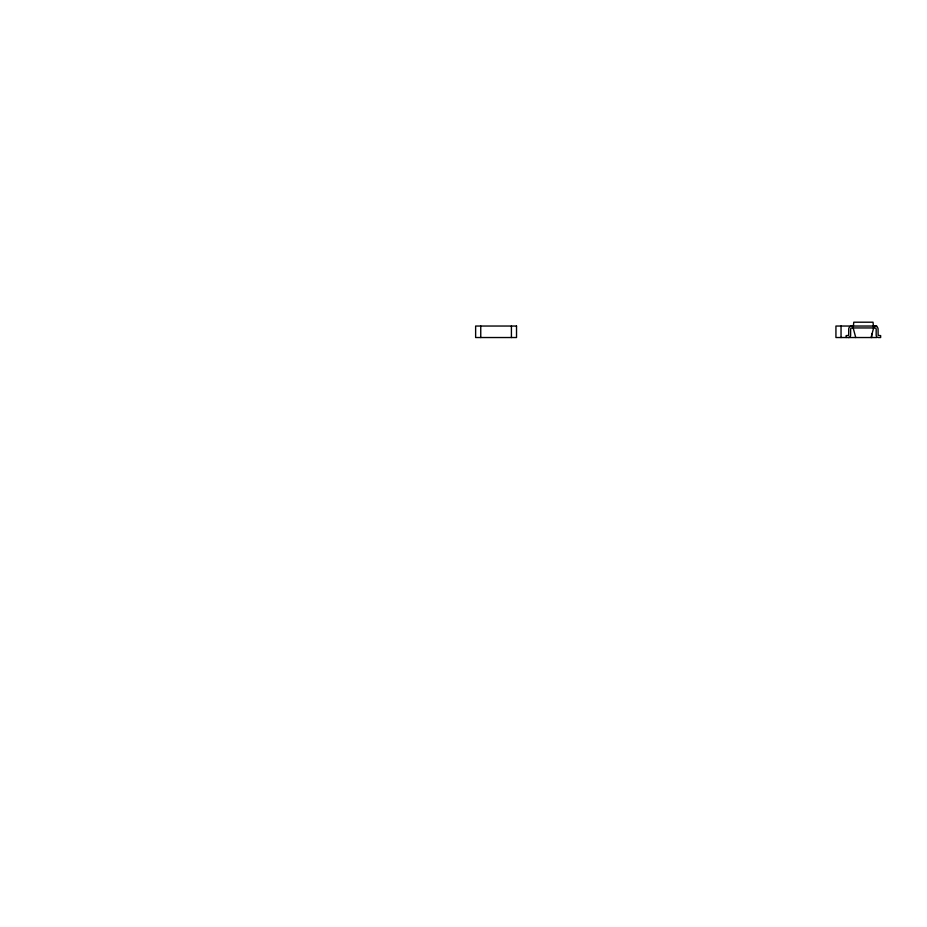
<?xml version="1.0" encoding="UTF-8"?>
<svg xmlns="http://www.w3.org/2000/svg" width="927" height="927" viewBox="0 0 927 927"><rect width="100%" height="100%" fill="white"/><g stroke="black" fill="none" stroke-linecap="round" stroke-linejoin="round"><path stroke-width="1.39" d="M871.067 337.532L873.628 327.949L873.014 322.202L853.79 322.202L853.176 327.949L855.737 337.532M851.843 326.037L851.484 326.061A3.198 3.198 0 0 0 848.726 328.807L848.68 335.412L846.154 335.609L846.154 337.532M876.815 326.037L835.934 326.037L835.934 337.532L876.815 337.532M874.961 326.037L875.32 326.061A3.198 3.198 0 0 1 878.066 328.807L878.124 335.412L880.65 335.609L880.65 337.532L878.414 337.532A2.236 2.236 0 0 1 876.177 335.296L876.177 329.224A1.275 1.275 0 0 0 874.903 327.949L851.901 327.949A1.275 1.275 0 0 0 850.627 329.224L850.627 335.296A2.236 2.236 0 0 1 848.39 337.532M871.704 333.697L871.704 337.532M841.044 326.037L841.044 337.532M511.414 326.037L511.414 337.532M480.754 326.037L480.754 337.532M516.524 326.037L475.632 326.037L475.632 337.532L516.524 337.532L516.524 326.037"/></g></svg>
